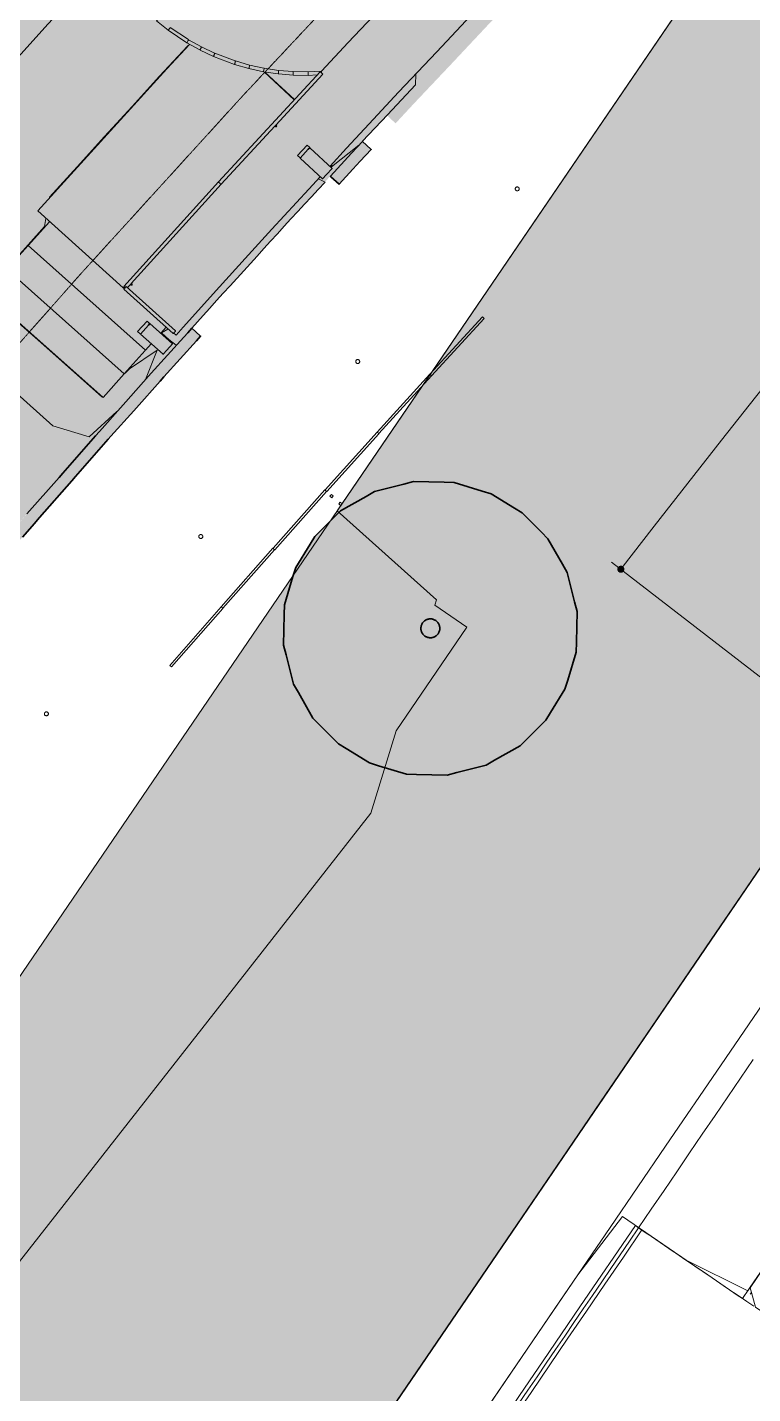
# Model space of a CAD drawing. Header units: millimetres. Extents: x -100577 to 287200, y -212120 to 238461.
# Drawn here: x 26389 to 35610, y 28818 to 46189 of the extents above; entities that cross this region are included whole.
import ezdxf

# ---------------------------------------------------------------- set-up
doc = ezdxf.new("R2010")
doc.units = ezdxf.units.MM
doc.linetypes.add('PHANTOM', pattern=[6.35, 3.175, -0.635, 0.635, -0.635, 0.635, -0.635])
for name, color, linetype, lineweight in [('01_切断（構造・壁）', 7, 'Continuous', 35), ('02_切断（家具）', 8, 'Continuous', 18), ('06_部屋の色', 8, 'Continuous', 0), ('10_見えがかり', 7, 'Continuous', 13), ('11_見えがかり（家具）', 8, 'Continuous', 9), ('20_上部（屋根の外形・梁）', 8, 'PHANTOM', 9), ('30_敷地・外構', 8, 'Continuous', 9), ('50_寸法', 3, 'Continuous', 9)]:
    doc.layers.add(name, color=color, linetype=linetype, lineweight=lineweight)

msp = doc.modelspace()

# ---------------------------------------------------------------- hatches: boundary and pattern name
at = {"layer": '01_切断（構造・壁）'}
for points in [[(29857, 44527), (29960, 44639), (29979, 44659), (30264, 44396), (30190, 44317), (30141, 44264)], [(30758, 44634), (30621, 44488), (30528, 44386), (30351, 44193), (30246, 44290), (30241, 44295), (30244, 44298), (30511, 44590), (30648, 44736), (30650, 44738), (30754, 44641), (30760, 44636)], [(27826, 42290), (27928, 42403), (27946, 42424), (28234, 42166), (28162, 42086), (28114, 42032)], [(27607, 41389), (27643, 41428), (27931, 41754), (27964, 41792), (28379, 42251), (28428, 42305), (28480, 42363), (28480, 42364), (28586, 42268), (28592, 42263), (28591, 42262), (28539, 42204), (28125, 41746), (28076, 41692), (27777, 41353), (27741, 41313), (27452, 40990), (27418, 40952), (27003, 40478), (26954, 40422), (26545, 39959), (26497, 39904), (26479, 39883), (26327, 39707), (26218, 39803), (26214, 39806), (26220, 39813), (26384, 40003), (26793, 40466), (26842, 40521), (27257, 40995), (27305, 41051)], [(33223, 37773), (33041, 37477), (32982, 37379), (32733, 37136), (32652, 37056), (32328, 36871), (32222, 36810), (31848, 36714), (31725, 36682), (31338, 36692), (31211, 36695), (30854, 36802), (30737, 36838), (30440, 37019), (30343, 37079), (30100, 37327), (30020, 37408), (29834, 37732), (29774, 37838), (29678, 38213), (29646, 38336), (29655, 38722), (29658, 38849), (29766, 39206), (29802, 39323), (29983, 39620), (30042, 39717), (30291, 39961), (30372, 40041), (30696, 40226), (30802, 40287), (31177, 40383), (31299, 40414), (31686, 40405), (31813, 40402), (32170, 40294), (32287, 40259), (32584, 40077), (32681, 40018), (32924, 39770), (33004, 39688), (33190, 39365), (33250, 39258), (33346, 38884), (33378, 38761), (33369, 38374), (33366, 38247), (33258, 37890)], [(31614, 38485), (31611, 38480), (31606, 38474), (31602, 38469), (31596, 38463), (31591, 38458), (31585, 38453), (31579, 38449), (31572, 38444), (31566, 38441), (31557, 38437), (31551, 38435), (31542, 38432), (31535, 38431), (31526, 38429), (31518, 38429), (31509, 38428), (31502, 38429), (31493, 38430), (31486, 38431), (31477, 38433), (31471, 38436), (31463, 38439), (31457, 38442), (31449, 38446), (31444, 38450), (31437, 38454), (31433, 38459), (31427, 38464), (31422, 38469), (31417, 38475), (31413, 38481), (31408, 38488), (31405, 38495), (31401, 38503), (31399, 38510), (31396, 38518), (31395, 38525), (31393, 38535), (31393, 38542), (31392, 38551), (31393, 38558), (31394, 38567), (31395, 38574), (31397, 38583), (31400, 38589), (31403, 38598), (31406, 38604), (31410, 38611), (31413, 38616), (31418, 38623), (31422, 38628), (31428, 38634), (31433, 38638), (31439, 38644), (31445, 38647), (31452, 38652), (31459, 38655), (31467, 38659), (31473, 38662), (31482, 38664), (31489, 38666), (31498, 38667), (31506, 38668), (31515, 38668), (31522, 38668), (31531, 38667), (31538, 38665), (31547, 38663), (31553, 38661), (31562, 38658), (31567, 38654), (31575, 38650), (31580, 38647), (31587, 38642), (31591, 38638), (31598, 38632), (31602, 38627), (31607, 38621), (31611, 38615), (31616, 38608), (31619, 38602), (31623, 38594), (31625, 38587), (31628, 38578), (31630, 38571), (31631, 38562), (31632, 38555), (31632, 38545), (31631, 38538), (31631, 38529), (31629, 38522), (31627, 38513), (31624, 38507), (31621, 38499), (31618, 38493)]]:
    msp.add_hatch(color=7, dxfattribs=at).paths.add_polyline_path(points)
at = {"layer": '02_切断（家具）'}
for points in [[(29557, 44929), (29557, 44928), (29556, 44928), (29556, 44927), (29556, 44927), (29555, 44926), (29555, 44926), (29554, 44926), (29554, 44926), (29553, 44925), (29552, 44925), (29551, 44925), (29551, 44925), (29550, 44924), (29550, 44924), (29549, 44924), (29548, 44924), (29547, 44924), (29547, 44924), (29546, 44925), (29546, 44925), (29545, 44925), (29544, 44925), (29544, 44926), (29543, 44926), (29543, 44926), (29542, 44926), (29542, 44927), (29541, 44927), (29541, 44928), (29541, 44928), (29540, 44929), (29540, 44929), (29540, 44930), (29539, 44930), (29539, 44931), (29539, 44932), (29539, 44933), (29539, 44933), (29539, 44934), (29539, 44934), (29539, 44935), (29539, 44936), (29539, 44937), (29539, 44937), (29539, 44938), (29540, 44938), (29540, 44939), (29540, 44939), (29541, 44940), (29541, 44940), (29541, 44941), (29542, 44941), (29542, 44942), (29543, 44942), (29543, 44943), (29544, 44943), (29545, 44943), (29545, 44943), (29546, 44944), (29546, 44944), (29547, 44944), (29547, 44944), (29549, 44944), (29549, 44944), (29550, 44944), (29550, 44944), (29551, 44944), (29552, 44944), (29552, 44943), (29553, 44943), (29554, 44943), (29554, 44943), (29555, 44942), (29555, 44942), (29556, 44941), (29556, 44941), (29556, 44941), (29557, 44940), (29557, 44939), (29557, 44939), (29558, 44938), (29558, 44938), (29558, 44937), (29558, 44937), (29558, 44936), (29559, 44935), (29559, 44934), (29559, 44934), (29559, 44933), (29558, 44933), (29558, 44932), (29558, 44931), (29558, 44930), (29558, 44930), (29557, 44929)], [(27721, 42914), (27720, 42913), (27720, 42913), (27719, 42913), (27719, 42912), (27718, 42912), (27718, 42911), (27717, 42911), (27717, 42911), (27716, 42910), (27716, 42910), (27715, 42910), (27715, 42910), (27714, 42910), (27713, 42909), (27712, 42909), (27712, 42909), (27711, 42910), (27711, 42910), (27710, 42910), (27709, 42910), (27708, 42910), (27708, 42910), (27707, 42911), (27707, 42911), (27706, 42911), (27706, 42912), (27705, 42912), (27705, 42912), (27704, 42913), (27704, 42913), (27704, 42914), (27703, 42914), (27703, 42915), (27703, 42916), (27703, 42917), (27702, 42917), (27702, 42918), (27702, 42918), (27702, 42919), (27702, 42920), (27702, 42921), (27702, 42921), (27703, 42922), (27703, 42922), (27703, 42923), (27703, 42924), (27703, 42924), (27704, 42925), (27704, 42925), (27704, 42926), (27705, 42926), (27705, 42927), (27706, 42927), (27706, 42927), (27707, 42928), (27707, 42928), (27708, 42929), (27708, 42929), (27709, 42929), (27710, 42929), (27711, 42929), (27711, 42929), (27712, 42929), (27712, 42929), (27713, 42929), (27714, 42929), (27715, 42929), (27715, 42929), (27716, 42929), (27716, 42929), (27717, 42928), (27717, 42928), (27718, 42927), (27718, 42927), (27719, 42927), (27719, 42926), (27720, 42926), (27720, 42925), (27721, 42925), (27721, 42924), (27721, 42924), (27721, 42923), (27722, 42922), (27722, 42922), (27722, 42921), (27722, 42921), (27722, 42920), (27722, 42919), (27722, 42918), (27722, 42918), (27722, 42917), (27722, 42917), (27721, 42916), (27721, 42915), (27721, 42914)]]:
    msp.add_hatch(color=8, dxfattribs=at).paths.add_polyline_path(points)
at = {"layer": '06_部屋の色', "true_color": 0xf6e3a4}
h = msp.add_hatch(color=8, dxfattribs=at)
h.paths.add_polyline_path([(15896, 43200), (16235, 43604), (16574, 44007), (14846, 45468), (18009, 50107), (18205, 50396), (18097, 50493), (18091, 50498), (18271, 50762), (18385, 50660), (18570, 50930), (18461, 51027), (18455, 51033), (18636, 51297), (18750, 51194), (18784, 51244), (18815, 51290), (20030, 53073), (19923, 53171), (19917, 53177), (20097, 53442), (20203, 53344), (20210, 53338), (20396, 53609), (20289, 53708), (20283, 53714), (20464, 53979), (20576, 53875), (20596, 53903), (21235, 54841), (21264, 54883), (21360, 55015), (21374, 55034), (21378, 55039), (21483, 55165), (21493, 55177), (21562, 55255), (21564, 55258), (21626, 55368), (21628, 55371), (21628, 55371), (21630, 55374), (21780, 55614), (21783, 55617), (21954, 55838), (21956, 55841), (22147, 56044), (22151, 56047), (22360, 56231), (22364, 56234), (22590, 56397), (22592, 56398), (22798, 56519), (22835, 56540), (23052, 56640), (23092, 56659), (23318, 56738), (23359, 56752), (23592, 56809), (23634, 56819), (23871, 56854), (23914, 56860), (23915, 56860), (23919, 56860), (24201, 56874), (24257, 56874), (26592, 56874), (26592, 57022), (26592, 57026), (30188, 57025), (30188, 56879), (30188, 56873), (30228, 56873), (30240, 56873), (33348, 56873), (33387, 56873), (33389, 56873), (33395, 56873), (33397, 56872), (33399, 56872), (33400, 56872), (33695, 56857), (33699, 56857), (33988, 56813), (33992, 56812), (34275, 56739), (34279, 56738), (34553, 56637), (34556, 56635), (34819, 56508), (34822, 56506), (35071, 56352), (35074, 56350), (35306, 56172), (35307, 56171), (35519, 55973), (35525, 55967), (35546, 55945), (35551, 55940), (35595, 55894), (35766, 55717), (38202, 53187), (38521, 52856), (38555, 52820), (38568, 52807), (38566, 52805), (38459, 52701), (38562, 52595), (38565, 52592), (38479, 52508), (37970, 52018), (37918, 51967), (37818, 52069), (37812, 52076), (37808, 52072), (37808, 52072), (37807, 52071), (37804, 52068), (37517, 51786), (37176, 51454), (37174, 51452), (37168, 51446), (36677, 50959), (36667, 50948), (36233, 50521), (36337, 50416), (36341, 50413), (36277, 50350), (35928, 49999), (35577, 49650), (35093, 49157), (34928, 48991), (34820, 49097), (34476, 48751), (34470, 48744), (34288, 48557), (34393, 48454), (34397, 48451), (34245, 48294), (33905, 47948), (33417, 47440), (32936, 46944), (32589, 46577), (32517, 46502), (32412, 46602), (32407, 46607), (32195, 46387), (32302, 46285), (32305, 46282), (32253, 46228), (31771, 45714), (31296, 45212), (31070, 44968), (30964, 45067), (30958, 45071), (30845, 44949), (30842, 44945), (30517, 44599), (30512, 44594), (30510, 44591), (30505, 44586), (30504, 44585), (30047, 44086), (30043, 44082), (29562, 43562), (29552, 43551), (29245, 43211), (29238, 43204), (28897, 42831), (28436, 42317), (28427, 42307), (28427, 42307), (28426, 42306), (27968, 41800), (27963, 41793), (27646, 41435), (27641, 41430), (27309, 41058), (27304, 41052), (26847, 40530), (26840, 40522), (26383, 40004), (26211, 39806), (26324, 39708), (26326, 39706), (26180, 39537), (25848, 39157), (25390, 38621), (24939, 38098), (24626, 37728), (24364, 37421), (23375, 38258), (23066, 38519), (23564, 39106), (24077, 39706), (24579, 40289), (25084, 40871), (22219, 43367), (21705, 42775), (21193, 42181), (20684, 41586), (20164, 40973), (20124, 40925), (22415, 38989), (21963, 38453), (21474, 37868), (21150, 37477), (20667, 36893), (20665, 36891), (20662, 36891), (14722, 41777), (14720, 41781), (14721, 41784), (15389, 42593)])
h.paths.add_polyline_path([(31136, 49519), (31065, 49596), (30990, 49669), (30910, 49737), (30826, 49800), (30738, 49856), (30647, 49907), (30552, 49952), (30455, 49991), (30355, 50023), (30254, 50049), (30151, 50067), (30047, 50080), (29942, 50085), (29838, 50083), (29733, 50075), (29630, 50059), (29527, 50037), (29427, 50009), (29328, 49974), (29232, 49932), (29139, 49884), (29049, 49831), (28963, 49771), (28881, 49706), (28803, 49636), (28730, 49561), (28662, 49481), (28600, 49397), (28543, 49309), (28492, 49218), (28447, 49123), (28408, 49026), (28376, 48926), (28351, 48824), (28332, 48722), (28320, 48618), (28315, 48513), (28316, 48408), (28325, 48304), (28340, 48200), (28362, 48098), (28391, 47997), (28426, 47899), (28467, 47802), (28515, 47709), (28569, 47619), (28628, 47533), (28693, 47451), (28763, 47374), (28839, 47301), (28918, 47233), (29002, 47170), (29090, 47114), (29182, 47063), (29276, 47018), (29374, 46979), (29473, 46947), (29575, 46921), (29678, 46903), (29782, 46891), (29886, 46885), (29991, 46887), (30095, 46895), (30199, 46911), (30301, 46933), (30402, 46961), (30501, 46996), (30597, 47038), (30690, 47086), (30780, 47139), (30866, 47199), (30948, 47264), (31026, 47334), (31099, 47409), (31167, 47489), (31229, 47573), (31286, 47661), (31337, 47752), (31382, 47847), (31420, 47944), (31452, 48044), (31478, 48146), (31497, 48249), (31509, 48353), (31514, 48457), (31513, 48562), (31504, 48666), (31489, 48770), (31467, 48872), (31438, 48973), (31403, 49071), (31361, 49168), (31314, 49261), (31260, 49351), (31201, 49437)], flags=0)
at = {"layer": '30_敷地・外構'}
msp.add_hatch(color=8, dxfattribs=at).paths.add_polyline_path([(203769, 214442), (243430, 177722), (287200, 133010), (281793, -51921), (240886, -149401), (236610, -153248), (133668, -201677), (129226, -203200), (92493, -208829), (80789, -210335), (60528, -212120), (29240, -207579), (4134, -203331), (-18461, -198214), (-25999, -196278), (-94564, -156949), (-100577, -152009), (-15558, -27277), (128293, -27286), (128295, 900), (83295, 903), (83298, 56906), (50292, 56910), (20297, 12904), (20298, 907), (3653, 908), (165571, 238461)])
h = msp.add_hatch(color=8, dxfattribs=at)
h.paths.add_polyline_path([(70282, 69208), (73678, 71132), (76317, 70450), (93200, 82502), (103771, 90731), (105768, 92615), (106777, 92004), (118470, 107202), (129044, 119708), (151079, 145305), (166377, 164634), (171339, 170679), (187222, 191434), (198287, 205506), (198078, 207155), (198177, 210842), (200714, 210457), (204131, 206947), (209556, 200562), (211126, 198649), (212482, 197237), (214840, 195221), (221884, 189362), (224838, 186553), (231279, 180241), (233222, 178925), (234263, 178290), (238253, 175499), (239941, 174138), (238464, 171834), (214170, 143332), (209158, 139971), (184288, 106392), (183979, 101792), (187006, 98886), (183026, 93882), (165710, 106978), (169774, 111252), (174631, 107899), (178917, 108658), (203772, 141801), (210006, 145863), (226839, 165530), (229045, 168160), (228927, 173575), (225566, 172052), (219062, 168983), (203918, 160611), (202180, 160000), (200039, 159685), (197647, 159569), (191232, 159714), (183101, 159307), (180096, 159014), (168070, 160235), (162297, 151659), (173068, 147577), (172196, 145262), (160706, 149611), (132461, 116785), (121949, 104357), (112883, 92798), (110862, 90177), (104210, 83405), (97491, 77480), (91406, 72674), (81313, 65672), (81914, 64349), (188765, 67869), (246789, 67840), (246782, 63340), (205026, 63372), (201918, 60300), (196541, 60911), (193812, 63375), (188843, 63379), (126860, 61341), (83293, 59800), (83292, 56906), (50292, 56910), (20297, 12904), (20297, 12689), (15591, 3143), (14532, 522), (14418, -2475), (17720, -43184), (25175, -42918), (79835, -42007), (146151, -40579), (241235, -38179), (246311, -38103), (247627, -49077), (261713, -83458), (157802, -94080), (165059, -133727), (125695, -141051), (124858, -140143), (118888, -141941), (123034, -155933), (127771, -172228), (146551, -170017), (170292, -167511), (174822, -166336), (176248, -172157), (171365, -173432), (147215, -175970), (104093, -181702), (47871, -189958), (8835, -196640), (5104, -198424), (4305, -197393), (3768, -190338), (6823, -189844), (32763, -185394), (35343, -181411), (31434, -162226), (28769, -160898), (-9298, -166488), (-10933, -168206), (-6545, -190414), (-10493, -191063), (-16166, -162327), (-26790, -120042), (-7087, -114418), (18234, -108159), (19924, -105794), (14653, -79967), (13291, -79523), (-25792, -92481), (-55265, -101098), (-56831, -103919), (-41582, -164299), (-39302, -166240), (-28153, -163917), (-27141, -168806), (-41869, -171872), (-45676, -172876), (-47156, -168101), (-45927, -165399), (-61931, -102078), (-67560, -103570), (-63454, -97546), (-48680, -93970), (-27191, -87693), (-10340, -82620), (13576, -74692), (11129, -62713), (4852, -55163), (-7350, -55899), (-35297, -58585), (-37038, -58790), (-28960, -46939), (-8208, -44936), (7056, -44015), (3105, -3032), (841, -3218), (7523, 6586), (10188, 6878), (11706, 9733), (14902, 15113), (16647, 17889), (22188, 25269), (30756, 36199), (31078, 37246), (31976, 38564), (31568, 38842), (31589, 38911), (30327, 40042), (49726, 68503)])
h.paths.add_polyline_path([(249687, -79170), (252259, -74874), (242638, -51401), (239776, -49214), (181561, -50672), (180362, -51600), (186760, -82836), (189880, -85279)], flags=0)
h.paths.add_polyline_path([(122432, -172857), (117492, -157794), (113402, -143592), (102609, -146842), (107949, -173033), (109906, -174334)], flags=0)
h.paths.add_polyline_path([(102997, -140548), (124602, -135154), (156696, -129184), (157833, -127530), (155666, -115697), (153986, -115090), (100254, -125532), (98538, -126917), (100982, -138868)], flags=0)
h.paths.add_polyline_path([(181054, -86178), (182290, -83402), (175966, -52507), (173537, -50882), (151096, -51446), (149632, -53415), (155735, -84812), (159728, -88359)], flags=0)
h.paths.add_polyline_path([(99494, -121611), (153219, -111162), (154579, -109775), (152277, -97195), (149896, -96120), (96587, -107524), (94891, -109028), (97242, -120535)], flags=0)
h.paths.add_polyline_path([(75897, -176990), (78242, -179444), (101889, -175966), (103551, -173925), (87364, -94627), (84320, -93101), (61965, -97605), (60073, -99694), (67162, -133433)], flags=0)
h.paths.add_polyline_path([(95750, -103619), (148859, -92259), (150734, -89645), (148254, -79377), (145045, -77400), (93522, -88309), (91196, -90896), (93506, -102243)], flags=0)
h.paths.add_polyline_path([(43383, -180823), (48032, -183882), (70055, -180647), (71982, -177742), (63246, -134235), (56562, -102429), (52408, -99534), (29809, -104087), (28183, -106324)], flags=0)
h.paths.add_polyline_path([(89322, -81754), (91291, -82656), (145232, -71229), (146664, -69541), (143755, -54562), (140928, -51687), (84918, -52894), (83660, -53993)], flags=0)
h.paths.add_polyline_path([(26105, -96137), (28627, -98207), (83132, -87229), (85409, -85025), (82983, -73164), (80492, -71618), (25091, -79979), (23284, -82315)], flags=0)
h.paths.add_polyline_path([(8662, -116697), (16956, -155944), (19718, -157182), (28042, -155956), (29652, -153514), (21590, -113993), (19195, -112036), (11433, -113953)], flags=0)
h.paths.add_polyline_path([(-14901, -146868), (-13247, -153270), (-11596, -160014), (-10031, -161553), (11083, -158450), (13058, -154408), (5242, -117420), (2043, -116282), (-6056, -118287), (-18134, -121727), (-20359, -125135)], flags=0)
h.paths.add_polyline_path([(21655, -74326), (23827, -76130), (79893, -67671), (81368, -65237), (79190, -54559), (77564, -53035), (26041, -53902), (19126, -61936)], flags=0)
h.paths.add_polyline_path([(189981, 189290), (174073, 168504), (169859, 162049), (180101, 161023), (182960, 161292), (191203, 161711), (197626, 161561), (199848, 161671), (201703, 161947), (203092, 162440), (218117, 170742), (225532, 174554), (228862, 176201), (228828, 177752), (222409, 184046), (219561, 186746), (212587, 192549), (210073, 194689), (208505, 196332), (206877, 198317), (203663, 202101), (200069, 202133)], flags=0)
h.paths.add_polyline_path([(11099, -3879), (11053, -3475), (10631, -2734), (9457, -2858), (9313, -4172), (12772, -42208), (13097, -42586), (13413, -42770), (14294, -42686), (14446, -42064)], flags=0)
at = {"layer": '50_寸法'}
msp.add_hatch(color=7, dxfattribs=at).paths.add_polyline_path([(33969, 39271), (33963, 39265), (33956, 39260), (33948, 39256), (33939, 39255), (33931, 39254), (33922, 39256), (33914, 39259), (33906, 39264), (33900, 39270), (33895, 39278), (33891, 39286), (33890, 39294), (33889, 39303), (33891, 39312), (33894, 39320), (33899, 39327), (33905, 39334), (33912, 39339), (33921, 39342), (33929, 39344), (33938, 39344), (33947, 39343), (33955, 39339), (33962, 39335), (33969, 39328), (33974, 39321), (33977, 39313), (33979, 39304), (33979, 39296), (33977, 39287), (33974, 39279)])

# ---------------------------------------------------------------- linework, layer by layer
at = {"layer": '01_切断（構造・壁）'}
for points in [[(29857, 44527), (29960, 44639), (29979, 44659), (30264, 44396), (30190, 44317), (30141, 44264), (29857, 44527)], [(30758, 44634), (30621, 44488), (30528, 44386), (30351, 44193), (30246, 44290), (30241, 44295), (30244, 44298), (30511, 44590), (30648, 44736), (30650, 44738), (30754, 44641), (30760, 44636), (30758, 44634)], [(27826, 42290), (27928, 42403), (27946, 42424), (28234, 42166), (28162, 42086), (28114, 42032), (27826, 42290)], [(27607, 41389), (27643, 41428), (27931, 41754), (27964, 41792), (28379, 42251), (28428, 42305), (28480, 42363), (28480, 42364), (28586, 42268), (28592, 42263), (28591, 42262), (28539, 42204), (28125, 41746), (28076, 41692), (27777, 41353), (27741, 41313), (27452, 40990), (27418, 40952), (27003, 40478), (26954, 40422), (26545, 39959), (26497, 39904), (26479, 39883), (26327, 39707)], [(26384, 40003), (26793, 40466), (26842, 40521), (27257, 40995), (27305, 41051), (27607, 41389)], [(33223, 37773), (33041, 37477), (32982, 37379), (32733, 37136), (32652, 37056), (32328, 36871), (32222, 36810), (31848, 36714), (31725, 36682), (31338, 36692), (31211, 36695), (30854, 36802), (30737, 36838), (30440, 37019), (30343, 37079), (30100, 37327), (30020, 37408), (29834, 37732), (29774, 37838), (29678, 38213), (29646, 38336), (29655, 38722), (29658, 38849), (29766, 39206), (29802, 39323), (29983, 39620), (30042, 39717), (30291, 39961), (30372, 40041), (30696, 40226), (30802, 40287), (31177, 40383), (31299, 40414), (31686, 40405), (31813, 40402), (32170, 40294), (32287, 40259), (32584, 40077), (32681, 40018), (32924, 39770), (33004, 39688), (33190, 39365), (33250, 39258), (33346, 38884), (33378, 38761), (33369, 38374), (33366, 38247), (33258, 37890), (33223, 37773)], [(31614, 38485), (31611, 38480), (31606, 38474), (31602, 38469), (31596, 38463), (31591, 38458), (31585, 38453), (31579, 38449), (31572, 38444), (31566, 38441), (31557, 38437), (31551, 38435), (31542, 38432), (31535, 38431), (31526, 38429), (31518, 38429), (31509, 38428), (31502, 38429), (31493, 38430), (31486, 38431), (31477, 38433), (31471, 38436), (31463, 38439), (31457, 38442), (31449, 38446), (31444, 38450), (31437, 38454), (31433, 38459), (31427, 38464), (31422, 38469), (31417, 38475), (31413, 38481), (31408, 38488), (31405, 38495), (31401, 38503), (31399, 38510), (31396, 38518), (31395, 38525), (31393, 38535), (31393, 38542), (31392, 38551), (31393, 38558), (31394, 38567), (31395, 38574), (31397, 38583), (31400, 38589), (31403, 38598), (31406, 38604), (31410, 38611), (31413, 38616), (31418, 38623), (31422, 38628), (31428, 38634), (31433, 38638), (31439, 38644), (31445, 38647), (31452, 38652), (31459, 38655), (31467, 38659), (31473, 38662), (31482, 38664), (31489, 38666), (31498, 38667), (31506, 38668), (31515, 38668), (31522, 38668), (31531, 38667), (31538, 38665), (31547, 38663), (31553, 38661), (31562, 38658), (31567, 38654), (31575, 38650), (31580, 38647), (31587, 38642), (31591, 38638), (31598, 38632), (31602, 38627), (31607, 38621), (31611, 38615), (31616, 38608), (31619, 38602), (31623, 38594), (31625, 38587), (31628, 38578), (31630, 38571), (31631, 38562), (31632, 38555), (31632, 38545), (31631, 38538), (31631, 38529), (31629, 38522), (31627, 38513), (31624, 38507), (31621, 38499), (31618, 38493), (31614, 38485)]]:
    msp.add_lwpolyline(points, dxfattribs=at)
at = {"layer": '02_切断（家具）'}
for points in [[(29557, 44929), (29557, 44928), (29556, 44928), (29556, 44927), (29556, 44927), (29555, 44926), (29555, 44926), (29554, 44926), (29554, 44926), (29553, 44925), (29552, 44925), (29551, 44925), (29551, 44925), (29550, 44924), (29550, 44924), (29549, 44924), (29548, 44924), (29547, 44924), (29547, 44924), (29546, 44925), (29546, 44925), (29545, 44925), (29544, 44925), (29544, 44926), (29543, 44926), (29543, 44926), (29542, 44926), (29542, 44927), (29541, 44927), (29541, 44928), (29541, 44928), (29540, 44929), (29540, 44929), (29540, 44930), (29539, 44930), (29539, 44931), (29539, 44932), (29539, 44933), (29539, 44933), (29539, 44934), (29539, 44934), (29539, 44935), (29539, 44936), (29539, 44937), (29539, 44937), (29539, 44938), (29540, 44938), (29540, 44939), (29540, 44939), (29541, 44940), (29541, 44940), (29541, 44941), (29542, 44941), (29542, 44942), (29543, 44942), (29543, 44943), (29544, 44943), (29545, 44943), (29545, 44943), (29546, 44944), (29546, 44944), (29547, 44944), (29547, 44944), (29549, 44944), (29549, 44944), (29550, 44944), (29550, 44944), (29551, 44944), (29552, 44944), (29552, 44943), (29553, 44943), (29554, 44943), (29554, 44943), (29555, 44942), (29555, 44942), (29556, 44941), (29556, 44941), (29556, 44941), (29557, 44940), (29557, 44939), (29557, 44939), (29558, 44938), (29558, 44938), (29558, 44937), (29558, 44937), (29558, 44936), (29559, 44935), (29559, 44934), (29559, 44934), (29559, 44933), (29558, 44933), (29558, 44932), (29558, 44931), (29558, 44930), (29558, 44930), (29557, 44929), (29557, 44929)], [(27721, 42914), (27720, 42913), (27720, 42913), (27719, 42913), (27719, 42912), (27718, 42912), (27718, 42911), (27717, 42911), (27717, 42911), (27716, 42910), (27716, 42910), (27715, 42910), (27715, 42910), (27714, 42910), (27713, 42909), (27712, 42909), (27712, 42909), (27711, 42910), (27711, 42910), (27710, 42910), (27709, 42910), (27708, 42910), (27708, 42910), (27707, 42911), (27707, 42911), (27706, 42911), (27706, 42912), (27705, 42912), (27705, 42912), (27704, 42913), (27704, 42913), (27704, 42914), (27703, 42914), (27703, 42915), (27703, 42916), (27703, 42917), (27702, 42917), (27702, 42918), (27702, 42918), (27702, 42919), (27702, 42920), (27702, 42921), (27702, 42921), (27703, 42922), (27703, 42922), (27703, 42923), (27703, 42924), (27703, 42924), (27704, 42925), (27704, 42925), (27704, 42926), (27705, 42926), (27705, 42927), (27706, 42927), (27706, 42927), (27707, 42928), (27707, 42928), (27708, 42929), (27708, 42929), (27709, 42929), (27710, 42929), (27711, 42929), (27711, 42929), (27712, 42929), (27712, 42929), (27713, 42929), (27714, 42929), (27715, 42929), (27715, 42929), (27716, 42929), (27716, 42929), (27717, 42928), (27717, 42928), (27718, 42927), (27718, 42927), (27719, 42927), (27719, 42926), (27720, 42926), (27720, 42925), (27721, 42925), (27721, 42924), (27721, 42924), (27721, 42923), (27722, 42922), (27722, 42922), (27722, 42921), (27722, 42921), (27722, 42920), (27722, 42919), (27722, 42918), (27722, 42918), (27722, 42917), (27722, 42917), (27721, 42916), (27721, 42915), (27721, 42914), (27721, 42914)]]:
    msp.add_lwpolyline(points, dxfattribs=at)
at = {"layer": '10_見えがかり'}
for points in [[(32593, 44143), (32594, 44146), (32595, 44148), (32597, 44151), (32599, 44153), (32601, 44155), (32604, 44157), (32607, 44159), (32610, 44160), (32614, 44160), (32617, 44160), (32621, 44160), (32624, 44159), (32627, 44158), (32630, 44157), (32632, 44155), (32634, 44153), (32636, 44151), (32638, 44148), (32640, 44145), (32641, 44142), (32641, 44138), (32642, 44135), (32641, 44131), (32640, 44128), (32639, 44125), (32638, 44122), (32636, 44120), (32632, 44115), (32626, 44112), (32623, 44111), (32619, 44111), (32616, 44110), (32613, 44111), (32609, 44111), (32606, 44113), (32603, 44114), (32601, 44116), (32599, 44118), (32597, 44120), (32595, 44123), (32593, 44126), (32592, 44129), (32592, 44133), (32592, 44136), (32592, 44139), (32593, 44143)], [(30565, 41947), (30566, 41950), (30568, 41953), (30569, 41956), (30571, 41958), (30574, 41960), (30576, 41962), (30579, 41963), (30583, 41964), (30586, 41965), (30590, 41965), (30593, 41965), (30596, 41964), (30599, 41963), (30602, 41961), (30604, 41960), (30607, 41958), (30609, 41955), (30611, 41953), (30612, 41949), (30613, 41946), (30614, 41943), (30614, 41939), (30614, 41936), (30613, 41933), (30612, 41930), (30610, 41927), (30608, 41924), (30604, 41920), (30598, 41917), (30595, 41916), (30592, 41915), (30588, 41915), (30585, 41915), (30582, 41916), (30579, 41917), (30576, 41919), (30573, 41920), (30571, 41922), (30569, 41925), (30567, 41928), (30566, 41931), (30565, 41934), (30564, 41937), (30564, 41941), (30564, 41944), (30565, 41947)], [(28570, 39723), (28571, 39726), (28572, 39728), (28574, 39731), (28576, 39733), (28578, 39735), (28581, 39737), (28584, 39738), (28587, 39739), (28591, 39740), (28594, 39740), (28598, 39740), (28601, 39739), (28604, 39738), (28607, 39737), (28609, 39735), (28611, 39733), (28613, 39730), (28615, 39728), (28617, 39725), (28618, 39721), (28618, 39718), (28619, 39715), (28618, 39711), (28618, 39708), (28616, 39705), (28615, 39702), (28613, 39700), (28609, 39695), (28603, 39692), (28600, 39691), (28596, 39690), (28593, 39690), (28590, 39691), (28586, 39691), (28583, 39693), (28581, 39694), (28578, 39696), (28576, 39698), (28574, 39700), (28572, 39703), (28570, 39706), (28569, 39709), (28569, 39712), (28569, 39716), (28569, 39719), (28570, 39723)], [(26607, 37469), (26608, 37472), (26610, 37475), (26612, 37477), (26614, 37479), (26616, 37481), (26619, 37483), (26622, 37485), (26625, 37486), (26628, 37486), (26632, 37487), (26635, 37486), (26638, 37485), (26641, 37484), (26644, 37483), (26647, 37481), (26649, 37479), (26651, 37477), (26653, 37474), (26654, 37471), (26655, 37468), (26656, 37464), (26656, 37461), (26656, 37458), (26655, 37454), (26654, 37451), (26652, 37448), (26651, 37446), (26646, 37442), (26641, 37438), (26637, 37437), (26634, 37437), (26630, 37437), (26627, 37437), (26624, 37438), (26621, 37439), (26618, 37440), (26616, 37442), (26613, 37444), (26611, 37446), (26609, 37449), (26608, 37452), (26607, 37455), (26606, 37459), (26606, 37462), (26606, 37466), (26607, 37469)], [(33951, 32927), (34504, 33739), (35058, 34551), (35612, 35363)], [(36185, 29550), (35645, 29918), (35593, 30105), (35578, 30083), (35593, 30106), (35577, 30164), (35982, 30757), (36184, 31054), (36386, 31351), (36589, 31647), (36993, 32241), (37195, 32538), (37398, 32835), (37600, 33131), (37802, 33428), (38005, 33725), (38207, 34022), (38409, 34318), (38611, 34615), (38814, 34912), (39016, 35209), (39219, 35425)], [(30629, 28053), (31183, 28865), (31736, 29677), (33951, 32927)], [(36100, 30938), (35547, 30126), (34765, 30517), (33953, 31071), (33386, 30329), (31725, 27892)], [(32475, 28546), (32710, 28890), (32945, 29234), (33179, 29579), (33414, 29923), (34118, 30956), (34139, 30942)], [(34139, 30942), (34145, 30937), (34152, 30932), (34166, 30923), (34173, 30918), (34180, 30914), (34201, 30900), (33966, 30555), (33731, 30211), (33497, 29867), (33262, 29522), (32793, 28834), (32558, 28490)]]:
    msp.add_lwpolyline(points, dxfattribs=at)
at = {"layer": '11_見えがかり（家具）'}
for points in [[(30130, 45631), (30466, 45994), (30942, 46497), (31426, 47012), (31765, 47365), (32113, 47733), (32597, 48232), (32776, 48418)], [(25418, 44635), (25606, 45078), (25954, 45464), (26654, 46233), (27005, 46616), (27358, 46998), (27400, 47028)], [(32173, 46491), (32091, 46406), (31596, 45878), (31109, 45364), (30791, 45020), (30445, 44651), (30237, 44424)], [(28179, 46152), (28031, 46270), (28060, 46305)], [(28416, 45993), (28181, 46151), (28183, 46154), (28187, 46160), (28189, 46163), (28191, 46167), (28193, 46170), (28197, 46176), (28200, 46179), (28204, 46185), (28206, 46188)], [(28206, 46188), (28438, 46033)], [(27608, 42877), (26522, 43854), (27067, 44458), (27614, 45060), (28164, 45660), (28451, 45971)], [(28435, 45957), (28424, 45949), (28071, 45566), (27720, 45183), (27370, 44799), (27021, 44414), (26672, 44028), (26671, 44023)], [(28582, 45901), (28418, 45992), (28419, 45996), (28421, 45999), (28423, 46002), (28425, 46006), (28428, 46012), (28430, 46015), (28431, 46016), (28432, 46019), (28434, 46022), (28436, 46025), (28438, 46028)], [(28438, 46028), (28439, 46032), (28601, 45942)], [(28754, 45819), (28584, 45900), (28585, 45903), (28587, 45907), (28589, 45910), (28590, 45913), (28592, 45917), (28593, 45920), (28595, 45924), (28597, 45927), (28598, 45930), (28600, 45934), (28601, 45937), (28603, 45941)], [(28603, 45941), (28770, 45861)], [(29021, 45718), (28756, 45818), (28757, 45822), (28759, 45825), (28760, 45829), (28761, 45832), (28763, 45836), (28764, 45839), (28765, 45843), (28767, 45846), (28768, 45850), (28769, 45853), (28771, 45857), (28772, 45860)], [(28772, 45860), (29033, 45762)], [(29204, 45666), (29023, 45718), (29024, 45721), (29025, 45725), (29026, 45728), (29027, 45732), (29029, 45739), (29030, 45743), (29031, 45746), (29033, 45754), (29034, 45757), (29035, 45761)], [(29035, 45761), (29213, 45710)], [(29390, 45625), (29206, 45665), (29206, 45669), (29207, 45673), (29208, 45676), (29209, 45680), (29210, 45684), (29212, 45695), (29213, 45698), (29214, 45706), (29215, 45709)], [(29215, 45709), (29396, 45670)], [(28819, 44224), (30113, 45624), (30116, 45621), (30118, 45618), (30121, 45616), (30127, 45611), (30130, 45608), (30132, 45606), (30135, 45603), (30138, 45601), (30141, 45598), (30143, 45596), (30146, 45593), (29548, 44946)], [(29578, 45597), (29391, 45625), (29392, 45629), (29398, 45666), (29398, 45669)], [(29398, 45669), (29581, 45642)], [(29402, 45621), (29782, 45269)], [(29785, 45272), (29410, 45620)], [(29767, 45581), (29580, 45597), (29580, 45601), (29580, 45604), (29581, 45608), (29581, 45612), (29581, 45616), (29582, 45623), (29582, 45627), (29582, 45630), (29583, 45634), (29583, 45638), (29583, 45642)], [(29583, 45642), (29768, 45626)], [(29957, 45578), (29769, 45581), (29769, 45585), (29769, 45589), (29770, 45596), (29770, 45600), (29770, 45604), (29770, 45607), (29770, 45615), (29770, 45619), (29770, 45622), (29770, 45626)], [(29770, 45626), (29955, 45623)], [(29957, 45623), (30128, 45631), (30129, 45627), (30129, 45623), (30129, 45620), (30129, 45616), (30129, 45611)], [(30073, 45583), (29959, 45578), (29959, 45585), (29959, 45593), (29959, 45597), (29958, 45604), (29958, 45612), (29958, 45615), (29957, 45623)], [(31328, 45592), (31322, 45458), (30968, 45078), (30651, 44740)], [(29537, 44934), (28852, 44194)], [(29978, 44660), (29945, 44691), (29823, 44559), (29856, 44528)], [(30603, 44690), (30256, 44417), (30260, 44447)], [(27528, 41303), (27174, 40981), (26714, 41122), (25552, 42162), (25381, 42612), (25353, 43131), (25296, 44169), (25418, 44635)], [(27614, 42892), (28817, 44223), (28820, 44220), (28823, 44218), (28826, 44215), (28828, 44213), (28831, 44210), (28834, 44208), (28837, 44205), (28840, 44203), (28842, 44200), (28845, 44198), (28848, 44195), (28851, 44193), (27710, 42931)], [(30113, 44288), (29969, 44131), (29499, 43623), (29160, 43249), (28832, 42890), (28370, 42375)], [(30090, 44261), (30173, 44221), (30087, 44128), (30000, 44034), (29914, 43940), (29827, 43846), (29740, 43753), (29654, 43659), (29567, 43565), (29482, 43470), (29396, 43376), (29310, 43281), (29225, 43187), (29139, 43092), (28966, 42904), (28880, 42810)], [(26624, 43759), (26606, 43655), (26259, 43268), (25913, 42880), (25915, 42878)], [(27962, 42165), (27889, 42083), (26399, 43417), (26669, 43718)], [(27621, 41783), (26128, 43114), (26398, 43416)], [(27353, 41483), (25858, 42811), (26127, 43113)], [(27700, 42920), (27664, 42880)], [(27619, 42867), (27610, 42876), (27614, 42881)], [(27629, 42878), (27628, 42879), (27625, 42882), (27622, 42885), (27614, 42892)], [(27625, 42874), (27623, 42876), (27621, 42877), (27619, 42879), (27615, 42882), (27618, 42886)], [(27626, 42871), (27628, 42874), (27631, 42877), (27633, 42880), (27636, 42883), (27638, 42885), (27641, 42888), (27643, 42891), (27646, 42894), (28274, 42329), (28272, 42326), (28269, 42323), (28267, 42321), (28262, 42315), (28259, 42312), (28257, 42309), (28254, 42307), (28252, 42304), (28249, 42301), (28247, 42298), (28244, 42295), (27616, 42860), (27618, 42863), (27621, 42866), (27626, 42871)], [(27625, 42874), (27625, 42874)], [(28880, 42810), (28795, 42715), (28710, 42620), (28625, 42525), (28481, 42365)], [(26163, 42537), (26171, 42526), (26560, 42181), (27337, 41491), (27339, 41492)], [(27944, 42425), (27911, 42455), (27791, 42321), (27824, 42291)], [(31505, 41779), (32175, 42508), (32197, 42488), (31527, 41759)], [(28152, 42376), (28085, 42302)], [(28282, 42147), (28189, 42219), (28094, 42304), (28177, 42353)], [(28370, 42375), (28279, 42274), (28251, 42300)], [(27888, 42082), (27621, 41783)], [(27631, 41792), (27687, 41849), (28041, 42083), (27891, 41712)], [(27620, 41782), (27353, 41483)], [(30836, 41044), (31504, 41778), (31526, 41758), (30858, 41024), (30836, 41044)], [(30173, 40308), (30834, 41042)], [(30857, 41022), (30195, 40288)], [(29512, 39568), (30171, 40307)], [(30171, 40307), (30194, 40287), (29534, 39548)], [(30236, 40229), (30256, 40251), (30278, 40231), (30258, 40209), (30236, 40229)], [(30347, 40129), (30367, 40151), (30390, 40131), (30370, 40109), (30347, 40129)], [(28854, 38823), (29511, 39567), (29533, 39547), (28876, 38803), (28854, 38823)], [(28875, 38802), (28223, 38057), (28200, 38076), (28852, 38822)]]:
    msp.add_lwpolyline(points, dxfattribs=at)
at = {"layer": '20_上部（屋根の外形・梁）'}
msp.add_lwpolyline([(31207, 47537), (29130, 45321), (29130, 45321), (27086, 43075), (27085, 43074), (25074, 40799)], dxfattribs=at)
at = {"layer": '30_敷地・外構'}
for points in [[(236610, -153248), (133668, -201677), (129226, -203200), (92493, -208829), (80789, -210335), (60528, -212120), (29240, -207579), (4134, -203331), (-18461, -198214), (-25999, -196278), (-94564, -156949), (-100577, -152009), (-15558, -27277), (128293, -27286), (128295, 900), (83295, 903), (83298, 56906), (50292, 56910), (20297, 12904), (20298, 907), (3653, 908), (165571, 238461)], [(-37038, -58790), (-28960, -46939), (-8208, -44936), (7056, -44015), (3105, -3032), (841, -3218), (7523, 6586), (10188, 6878), (11706, 9733), (14902, 15113), (16647, 17889), (22188, 25269), (30756, 36199), (31078, 37246), (31976, 38564), (31568, 38842), (31589, 38911), (30327, 40042), (49726, 68503)], [(188843, 63379), (126860, 61341), (83293, 59800), (83292, 56906), (50292, 56910), (20297, 12904), (20297, 12689), (15591, 3143), (14532, 522), (14418, -2475), (17720, -43184), (25175, -42918), (79835, -42007), (146151, -40579), (241235, -38179)], [(83295, 56903), (83292, 900), (20301, 904), (20300, 12903), (50294, 56907), (83295, 56903)], [(30860, 28396), (31564, 29429), (32268, 30462), (32972, 31495), (33676, 32528), (34380, 33560), (35084, 34593), (35789, 35626)], [(35911, 34030), (35207, 32997), (34503, 31964), (33799, 30931), (33095, 29899), (32391, 28866), (31687, 27833)], [(34159, 30928), (34321, 31165), (34483, 31403), (34645, 31640), (34807, 31878), (34969, 32116), (35131, 32353), (35293, 32591), (35455, 32828), (35617, 33066)], [(32634, 28690), (32751, 28862), (32869, 29034), (32986, 29206), (33103, 29378), (33221, 29551), (33338, 29723), (33455, 29895), (33573, 30067), (33690, 30239), (33807, 30411), (33925, 30583), (34042, 30756), (34159, 30928), (34245, 30869), (34331, 30810), (34417, 30752), (34504, 30693), (34590, 30634), (34676, 30576), (34762, 30517), (34848, 30458), (34934, 30400), (35020, 30341), (35106, 30282), (35192, 30224), (35278, 30165), (35364, 30106), (35450, 30048), (35536, 29989), (35623, 29930)], [(35643, 30264), (35481, 30027), (35426, 30064), (35371, 30102), (35316, 30139), (35261, 30177), (35206, 30214), (35151, 30252), (35096, 30289), (35041, 30327), (34986, 30365), (34930, 30402), (34875, 30440), (34820, 30477), (34765, 30515), (34710, 30552), (34655, 30590), (34600, 30627), (34545, 30665), (34490, 30702), (34435, 30740), (34380, 30778), (34325, 30815), (34269, 30853), (34214, 30890), (34159, 30928)]]:
    msp.add_lwpolyline(points, dxfattribs=at)
at = {"layer": '50_寸法'}
for points in [[(33934, 39299), (34359, 39848), (34786, 40395), (35214, 40940), (35644, 41485), (36076, 42028), (36509, 42569), (36945, 43109), (37381, 43648), (37820, 44186), (38260, 44722), (38702, 45257), (39145, 45790), (39591, 46322)], [(39258, 35187), (33816, 39391)]]:
    msp.add_lwpolyline(points, dxfattribs=at)

doc.saveas('drawing.dxf')
